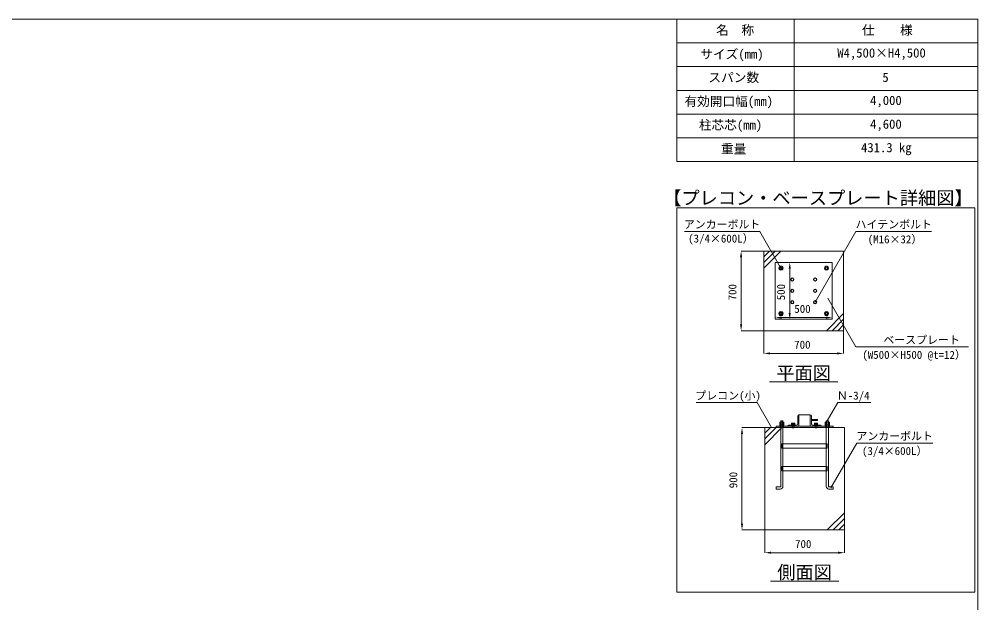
# Model space of a CAD drawing. Units: millimetres, scale not verified. Extents: x -69980 to -49855, y -14438 to 14438.
# Drawn here: x -58281 to -49855, y -5696 to -562 of the extents above; entities that cross this region are included whole.
import ezdxf
from ezdxf.enums import TextEntityAlignment as Align

# ---------------------------------------------------------------- set-up
doc = ezdxf.new("R2010")
doc.units = ezdxf.units.MM
doc.header["$LTSCALE"] = 38
doc.linetypes.add('DASHED1', pattern=[1.8, 1.2, -0.6])
for name, color, linetype, lineweight in [('0-6_ﾎﾞﾙﾄ類', 2, 'Continuous', 18), ('0-9_基礎工事用PCA小', 7, 'Continuous', 18), ('0-A_図面枠', 7, 'Continuous', 18), ('0-B_寸法', 3, 'Continuous', 18), ('1-4_表', 7, 'Continuous', 18), ('1-6_標準柱', 7, 'Continuous', 18), ('1-7_文字', 7, 'Continuous', 18)]:
    doc.layers.add(name, color=color, linetype=linetype, lineweight=lineweight)
doc.styles.add('ＭＳ ゴシック', font='')
doc.styles.get('ＭＳ ゴシック').set_extended_font_data('MS Gothic')

msp = doc.modelspace()

# ---------------------------------------------------------------- linework, layer by layer
at = {"layer": '0-6_ﾎﾞﾙﾄ類'}
for p, q in [((-51587.5, -4122.68), (-51587.5, -4108.1)), ((-51587.5, -4125.52), (-51587.5, -4140.1)), ((-51568.45, -4122.68), (-51568.45, -4108.1)), ((-51568.45, -4125.52), (-51568.45, -4140.1)), ((-51489.8, -4115.7), (-51491.62, -4116.77)), ((-51491.62, -4116.77), (-51491.62, -4125.5)), ((-51464.3, -4125.5), (-51491.62, -4125.5)), ((-51466.12, -4115.7), (-51489.8, -4115.7)), ((-51466.72, -4125.7), (-51489.2, -4125.7)), ((-51484.8, -4116.77), (-51484.8, -4125.5)), ((-51471.12, -4116.77), (-51471.12, -4125.5)), ((-51466.12, -4115.7), (-51464.3, -4116.77)), ((-51464.3, -4116.77), (-51464.3, -4125.5)), ((-51289.8, -4115.7), (-51291.62, -4116.77)), ((-51291.62, -4116.77), (-51291.62, -4125.5)), ((-51264.3, -4125.5), (-51291.62, -4125.5)), ((-51266.12, -4115.7), (-51289.8, -4115.7)), ((-51266.72, -4125.7), (-51289.2, -4125.7)), ((-51284.8, -4116.77), (-51284.8, -4125.5)), ((-51271.12, -4116.77), (-51271.12, -4125.5)), ((-51266.12, -4115.7), (-51264.3, -4116.77)), ((-51264.3, -4116.77), (-51264.3, -4125.5)), ((-51187.5, -4122.68), (-51187.5, -4108.1)), ((-51187.5, -4125.52), (-51187.5, -4140.1)), ((-51168.45, -4122.68), (-51168.45, -4108.1)), ((-51168.45, -4125.52), (-51168.45, -4140.1)), ((-51485.98, -4154.7), (-51485.98, -4132.7)), ((-51478.1, -4128.7), (-51479.15, -4132.7)), ((-51476.78, -4128.7), (-51477.85, -4132.7)), ((-51471.2, -4157.5), (-51471.2, -4132.7)), ((-51469.97, -4154.7), (-51471.2, -4157.5)), ((-51469.97, -4154.7), (-51469.97, -4132.7)), ((-51285.97, -4154.7), (-51285.97, -4132.7)), ((-51278.1, -4128.7), (-51279.15, -4132.7)), ((-51276.78, -4128.7), (-51277.85, -4132.7)), ((-51271.2, -4157.5), (-51271.2, -4132.7)), ((-51269.98, -4154.7), (-51271.2, -4157.5)), ((-51269.98, -4154.7), (-51269.98, -4132.7))]:
    msp.add_line(p, q, dxfattribs=at)
for points in [[(-51594.75, -2736.1), (-51603.97, -2752.1), (-51594.75, -2768.1), (-51576.28, -2768.1), (-51567.03, -2752.1), (-51576.28, -2736.1)], [(-51176.27, -2736.1), (-51167.03, -2752.1), (-51176.27, -2768.1), (-51194.75, -2768.1), (-51203.97, -2752.1), (-51194.75, -2736.1)], [(-51492.35, -2840.25), (-51499.18, -2852.1), (-51492.35, -2863.93), (-51478.68, -2863.93), (-51471.85, -2852.1), (-51478.68, -2840.25)], [(-51292.35, -2840.25), (-51299.17, -2852.1), (-51292.35, -2863.93), (-51278.68, -2863.93), (-51271.85, -2852.1), (-51278.68, -2840.25)], [(-51492.35, -2940.25), (-51499.18, -2952.1), (-51492.35, -2963.93), (-51478.68, -2963.93), (-51471.85, -2952.1), (-51478.68, -2940.25)], [(-51292.35, -2940.25), (-51299.17, -2952.1), (-51292.35, -2963.93), (-51278.68, -2963.93), (-51271.85, -2952.1), (-51278.68, -2940.25)], [(-51492.35, -3040.25), (-51499.18, -3052.1), (-51492.35, -3063.92), (-51478.68, -3063.92), (-51471.85, -3052.1), (-51478.68, -3040.25)], [(-51292.35, -3040.25), (-51299.17, -3052.1), (-51292.35, -3063.92), (-51278.68, -3063.92), (-51271.85, -3052.1), (-51278.68, -3040.25)], [(-51594.75, -3168.1), (-51603.97, -3152.1), (-51594.75, -3136.1), (-51576.28, -3136.1), (-51567.03, -3152.1), (-51576.28, -3168.1)], [(-51176.27, -3168.1), (-51167.03, -3152.1), (-51176.27, -3136.1), (-51194.75, -3136.1), (-51203.97, -3152.1), (-51194.75, -3168.1)], [(-51596.45, -4122.68), (-51596.45, -4108.1), (-51559.5, -4108.1), (-51559.5, -4122.68), (-51561.97, -4124.1), (-51593.97, -4124.1)], [(-51596.45, -4125.52), (-51596.45, -4140.1), (-51559.5, -4140.1), (-51559.5, -4125.52), (-51561.97, -4124.1), (-51593.97, -4124.1)], [(-51491.97, -4125.7), (-51491.97, -4128.7), (-51463.97, -4128.7), (-51463.97, -4125.7)], [(-51291.97, -4125.7), (-51291.97, -4128.7), (-51263.97, -4128.7), (-51263.97, -4125.7)], [(-51196.45, -4122.68), (-51196.45, -4108.1), (-51159.5, -4108.1), (-51159.5, -4122.68), (-51161.97, -4124.1), (-51193.97, -4124.1)], [(-51196.45, -4125.52), (-51196.45, -4140.1), (-51159.5, -4140.1), (-51159.5, -4125.52), (-51161.97, -4124.1), (-51193.97, -4124.1)], [(-51595.98, -4140.1), (-51559.97, -4140.1), (-51559.97, -4142.7), (-51595.98, -4142.7)], [(-51463.97, -4128.7), (-51491.97, -4128.7), (-51491.97, -4132.7), (-51463.97, -4132.7)], [(-51263.97, -4128.7), (-51291.97, -4128.7), (-51291.97, -4132.7), (-51263.97, -4132.7)], [(-51195.97, -4140.1), (-51159.98, -4140.1), (-51159.98, -4142.7), (-51195.97, -4142.7)]]:
    msp.add_lwpolyline(points, close=True, dxfattribs=at)
for points in [[(-51469.97, -4154.7), (-51485.98, -4154.7), (-51484.75, -4157.5)], [(-51471.2, -4157.5), (-51484.75, -4157.5), (-51484.75, -4132.7)], [(-51269.98, -4154.7), (-51285.97, -4154.7), (-51284.75, -4157.5)], [(-51271.2, -4157.5), (-51284.75, -4157.5), (-51284.75, -4132.7)]]:
    msp.add_lwpolyline(points, dxfattribs=at)
for centre, radius in [((-51585.5, -2752.1), 16), ((-51585.5, -2752.1), 9.53), ((-51585.5, -2752.1), 8.07), ((-51185.5, -2752.1), 16), ((-51185.5, -2752.1), 9.53), ((-51185.5, -2752.1), 8.07), ((-51485.5, -2852.1), 14), ((-51485.5, -2852.1), 11.82), ((-51285.5, -2852.1), 14), ((-51285.5, -2852.1), 11.82), ((-51485.5, -2952.1), 14), ((-51485.5, -2952.1), 11.82), ((-51285.5, -2952.1), 14), ((-51285.5, -2952.1), 11.82), ((-51485.5, -3052.1), 14), ((-51485.5, -3052.1), 11.82), ((-51285.5, -3052.1), 14), ((-51285.5, -3052.1), 11.82), ((-51585.5, -3152.1), 16), ((-51585.5, -3152.1), 9.53), ((-51585.5, -3152.1), 8.07), ((-51185.5, -3152.1), 16), ((-51185.5, -3152.1), 9.53), ((-51185.5, -3152.1), 8.07)]:
    msp.add_circle(centre, radius, dxfattribs=at)
for centre, radius, start, end in [((-51585.5, -2752.1), 18, 122.734, 177.266), ((-51585.5, -2752.1), 18, 182.734, 237.266), ((-51585.5, -2752.1), 18, 62.734, 117.266), ((-51585.5, -2752.1), 18, 242.734, 297.266), ((-51585.5, -2752.1), 18, 2.734, 57.266), ((-51585.5, -2752.1), 18, 302.734, 357.266), ((-51185.5, -2752.1), 18, 122.734, 177.266), ((-51185.5, -2752.1), 18, 182.734, 237.266), ((-51185.5, -2752.1), 18, 62.734, 117.266), ((-51185.5, -2752.1), 18, 242.734, 297.266), ((-51185.5, -2752.1), 18, 2.734, 57.266), ((-51185.5, -2752.1), 18, 302.734, 357.266), ((-51585.5, -3152.1), 18, 122.734, 177.266), ((-51585.5, -3152.1), 18, 182.734, 237.266), ((-51585.5, -3152.1), 18, 62.734, 117.266), ((-51585.5, -3152.1), 18, 242.734, 297.266), ((-51585.5, -3152.1), 18, 2.734, 57.266), ((-51585.5, -3152.1), 18, 302.734, 357.266), ((-51185.5, -3152.1), 18, 122.734, 177.266), ((-51185.5, -3152.1), 18, 182.734, 237.266), ((-51185.5, -3152.1), 18, 62.734, 117.266), ((-51185.5, -3152.1), 18, 242.734, 297.266), ((-51185.5, -3152.1), 18, 2.734, 57.266), ((-51185.5, -3152.1), 18, 302.734, 357.266), ((-51591.97, -4114.93), 8.95, 240, 300), ((-51591.97, -4133.28), 8.95, 60, 120), ((-51577.97, -4091.65), 32.45, 252.932, 287.068), ((-51577.97, -4156.55), 32.45, 72.932, 107.068), ((-51563.97, -4114.93), 8.95, 239.975, 300.025), ((-51563.97, -4133.28), 8.95, 59.975, 120.025), ((-51488.22, -4121.75), 6.05, 55.616, 124.384), ((-51489.2, -4125.5), 0.2, 180, 270), ((-51477.97, -4138.32), 22.62, 72.412, 107.588), ((-51467.72, -4121.75), 6.05, 55.616, 124.384), ((-51466.72, -4125.5), 0.2, 270, 0), ((-51288.22, -4121.75), 6.05, 55.616, 124.384), ((-51289.2, -4125.5), 0.2, 180, 270), ((-51277.97, -4138.32), 22.62, 72.412, 107.588), ((-51267.72, -4121.75), 6.05, 55.616, 124.384), ((-51266.72, -4125.5), 0.2, 270, 0), ((-51191.97, -4114.93), 8.95, 240, 300), ((-51191.97, -4133.28), 8.95, 60, 120), ((-51177.98, -4091.65), 32.45, 252.932, 287.068), ((-51177.98, -4156.55), 32.45, 72.932, 107.068), ((-51163.97, -4114.93), 8.95, 239.975, 300.025), ((-51163.97, -4133.28), 8.95, 59.975, 120.025)]:
    msp.add_arc(centre, radius, start, end, dxfattribs=at)
at = {"layer": '0-9_基礎工事用PCA小'}
for p, q in [((-51735.5, -2752.1), (-51585.5, -2602.1)), ((-51735.5, -2702.1), (-51635.5, -2602.1)), ((-51735.5, -2652.1), (-51685.5, -2602.1)), ((-51035.5, -3152.1), (-51185.5, -3302.1)), ((-51035.5, -3202.1), (-51135.5, -3302.1)), ((-51035.5, -3252.1), (-51085.5, -3302.1)), ((-51727.97, -4304.7), (-51577.97, -4154.7)), ((-51727.97, -4254.7), (-51627.97, -4154.7)), ((-51727.97, -4204.7), (-51677.98, -4154.7)), ((-51587.5, -4154.7), (-51568.45, -4154.7)), ((-51168.45, -4154.7), (-51187.5, -4154.7)), ((-51568.45, -4334.7), (-51568.45, -4496.7)), ((-51187.5, -4334.7), (-51187.5, -4496.7)), ((-51568.45, -4534.7), (-51568.45, -4671.7)), ((-51187.5, -4534.7), (-51187.5, -4671.7)), ((-51027.97, -4904.7), (-51177.98, -5054.7)), ((-51027.97, -4954.7), (-51127.97, -5054.7)), ((-51027.97, -5004.7), (-51077.97, -5054.7))]:
    msp.add_line(p, q, dxfattribs=at)
at = {"layer": '0-9_基礎工事用PCA小', "linetype": 'DASHED1'}
for p, q in [((-51592.65, -4142.7), (-51592.65, -4154.7)), ((-51562.97, -4142.7), (-51562.97, -4154.7)), ((-51485.98, -4142.7), (-51485.98, -4154.7)), ((-51469.97, -4142.7), (-51469.97, -4154.7)), ((-51285.97, -4142.7), (-51285.97, -4154.7)), ((-51269.98, -4142.7), (-51269.98, -4154.7)), ((-51192.97, -4142.7), (-51192.97, -4154.7)), ((-51162.98, -4142.7), (-51162.98, -4154.7)), ((-51568.45, -4296.7), (-51568.45, -4334.7)), ((-51187.5, -4296.7), (-51187.5, -4334.7)), ((-51568.45, -4496.7), (-51568.45, -4534.7)), ((-51187.5, -4496.7), (-51187.5, -4534.7))]:
    msp.add_line(p, q, dxfattribs=at)
at = {"layer": '0-9_基礎工事用PCA小'}
for points in [[(-51735.5, -3302.1), (-51035.5, -3302.1), (-51035.5, -2602.1), (-51735.5, -2602.1)], [(-51635.5, -2702.1), (-51135.5, -2702.1), (-51135.5, -3202.1), (-51635.5, -3202.1)], [(-51727.97, -5054.7), (-51027.97, -5054.7), (-51027.97, -4154.7), (-51727.97, -4154.7)], [(-51627.97, -4154.7), (-51127.97, -4154.7), (-51127.97, -4142.7), (-51627.97, -4142.7)], [(-51577.97, -4296.7), (-51177.98, -4296.7), (-51177.98, -4334.7), (-51577.97, -4334.7)], [(-51577.97, -4496.7), (-51177.98, -4496.7), (-51177.98, -4534.7), (-51577.97, -4534.7)]]:
    msp.add_lwpolyline(points, close=True, dxfattribs=at)
for points in [[(-51587.5, -4671.65), (-51587.5, -4094.7), (-51568.45, -4094.7), (-51568.45, -4296.7)], [(-51587.5, -4157.2), (-51585, -4154.7), (-51585, -4094.7), (-51570.95, -4094.7), (-51570.95, -4154.7), (-51568.45, -4157.2)], [(-51168.45, -4671.65), (-51168.45, -4094.7), (-51187.5, -4094.7), (-51187.5, -4296.7)], [(-51168.45, -4157.2), (-51170.95, -4154.7), (-51170.95, -4094.7), (-51185, -4094.7), (-51185, -4154.7), (-51187.5, -4157.2)], [(-51591.45, -4694.7), (-51628.45, -4694.7), (-51628.45, -4675.65), (-51591.5, -4675.65)], [(-51164.5, -4694.7), (-51127.5, -4694.7), (-51127.5, -4675.65), (-51164.45, -4675.65)]]:
    msp.add_lwpolyline(points, dxfattribs=at)
for centre, radius, start, end in [((-51591.5, -4671.65), 4, 270, 0), ((-51591.45, -4671.7), 23, 270, 0), ((-51164.5, -4671.7), 23, 180, 270), ((-51164.45, -4671.65), 4, 180, 270)]:
    msp.add_arc(centre, radius, start, end, dxfattribs=at)
at = {"layer": '0-A_図面枠'}
for points in [[(-69980.2, -562.5), (-49855.2, -562.5), (-49855.2, -14437.5), (-69980.2, -14437.5)], [(-52500, -2222.62), (-49880.07, -2222.62), (-49880.07, -5601.17), (-52500, -5601.17)]]:
    msp.add_lwpolyline(points, close=True, dxfattribs=at)
at = {"layer": '0-B_寸法'}
for p, q in [((-51736.5, -2602.1), (-51936.5, -2602.1)), ((-51935.5, -2657.1), (-51935.5, -3247.1)), ((-51634.5, -2702.1), (-51507.2, -2702.1)), ((-51508.2, -2757.1), (-51508.2, -3147.1)), ((-51635.5, -3201.1), (-51635.5, -3186.1)), ((-51580.5, -3187.1), (-51190.5, -3187.1)), ((-51519.5, -3202.1), (-51507.2, -3202.1)), ((-51736.5, -3302.1), (-51936.5, -3302.1)), ((-51735.5, -3303.1), (-51735.5, -3503.1)), ((-51035.5, -3303.1), (-51035.5, -3503.1)), ((-51680.5, -3502.1), (-51090.5, -3502.1)), ((-51728.97, -4154.7), (-51928.97, -4154.7)), ((-51927.98, -4209.7), (-51927.98, -4999.7)), ((-51728.97, -5054.7), (-51928.97, -5054.7)), ((-51727.97, -5055.7), (-51727.97, -5255.7)), ((-51027.97, -5055.7), (-51027.97, -5255.7)), ((-51672.97, -5254.7), (-51082.97, -5254.7))]:
    msp.add_line(p, q, dxfattribs=at)
at = {"layer": '0-B_寸法', "color": 91}
for points in [[(-51944.67, -2657.1), (-51935.5, -2602.1), (-51926.35, -2657.1)], [(-51517.38, -2757.1), (-51508.2, -2702.1), (-51499.03, -2757.1)], [(-51580.5, -3177.93), (-51635.5, -3187.1), (-51580.5, -3196.25)], [(-51517.38, -3147.1), (-51508.2, -3202.1), (-51499.03, -3147.1)], [(-51190.5, -3177.93), (-51135.5, -3187.1), (-51190.5, -3196.25)], [(-51944.67, -3247.1), (-51935.5, -3302.1), (-51926.35, -3247.1)], [(-51680.5, -3492.93), (-51735.5, -3502.1), (-51680.5, -3511.25)], [(-51090.5, -3492.93), (-51035.5, -3502.1), (-51090.5, -3511.25)], [(-51937.12, -4209.7), (-51927.98, -4154.7), (-51918.8, -4209.7)], [(-51937.12, -4999.7), (-51927.98, -5054.7), (-51918.8, -4999.7)], [(-51672.97, -5245.55), (-51727.97, -5254.7), (-51672.97, -5263.88)], [(-51082.97, -5245.55), (-51027.97, -5254.7), (-51082.97, -5263.88)]]:
    msp.add_solid(points, dxfattribs=at)
at = {"layer": '1-4_表'}
for p, q in [((-52500, -562.5), (-49855.2, -562.5)), ((-52500, -562.5), (-52500, -1815.3)), ((-51469.93, -562.5), (-51469.93, -1815.3)), ((-49855.2, -562.5), (-49855.2, -1815.3)), ((-52500, -771.3), (-49855.2, -771.3)), ((-52500, -980.1), (-49855.2, -980.1)), ((-52500, -1188.9), (-49855.2, -1188.9)), ((-52500, -1397.7), (-49855.2, -1397.7)), ((-52500, -1606.5), (-49855.2, -1606.5)), ((-52500, -1815.3), (-49855.2, -1815.3))]:
    msp.add_line(p, q, dxfattribs=at)
at = {"layer": '1-6_標準柱'}
for p, q in [((-51327.97, -4042.7), (-51431.18, -4042.7)), ((-51437.97, -4052.7), (-51437.97, -4122.7)), ((-51317.97, -4052.7), (-51317.97, -4122.7)), ((-51447.97, -4132.7), (-51517.97, -4132.7)), ((-51327.97, -4142.7), (-51427.98, -4142.7)), ((-51307.97, -4132.7), (-51237.97, -4132.7))]:
    msp.add_line(p, q, dxfattribs=at)
at = {"layer": '1-6_標準柱', "linetype": 'DASHED1'}
for p, q in [((-51487.97, -4132.7), (-51487.97, -4142.7)), ((-51467.98, -4132.7), (-51467.98, -4142.7)), ((-51287.98, -4132.7), (-51287.98, -4142.7)), ((-51267.97, -4132.7), (-51267.97, -4142.7))]:
    msp.add_line(p, q, dxfattribs=at)
at = {"layer": '1-6_標準柱'}
for points in [[(-51527.97, -4142.7), (-51427.98, -4142.7), (-51427.98, -4042.7)], [(-51227.97, -4142.7), (-51327.97, -4142.7), (-51327.97, -4042.7)], [(-51268.97, -4082.7), (-51317.97, -4082.7), (-51317.97, -4092.7), (-51268.97, -4092.7)]]:
    msp.add_lwpolyline(points, dxfattribs=at)
for centre, radius, start, end in [((-51427.98, -4052.7), 10, 90, 180), ((-51327.97, -4052.7), 10, 0, 90), ((-51447.97, -4122.7), 10, 270, 0), ((-51307.97, -4122.7), 10, 180, 270), ((-51268.97, -4087.7), 5, 270, 90), ((-51517.97, -4142.7), 10, 90, 180), ((-51237.97, -4142.7), 10, 0, 90)]:
    msp.add_arc(centre, radius, start, end, dxfattribs=at)
at = {"layer": '1-7_文字'}
for p, q in [((-52433.75, -2429.3), (-51772.22, -2429.3)), ((-51771.88, -2429.3), (-51772.22, -2429.3)), ((-51585.5, -2752.1), (-51771.88, -2429.3)), ((-51285.5, -3052.1), (-50925.95, -2429.3)), ((-50925.95, -2429.3), (-50925.58, -2429.3)), ((-50925.58, -2429.3), (-50261.5, -2429.3)), ((-51174.53, -3014.78), (-50925.95, -3445.38)), ((-50925.95, -3445.38), (-50925.58, -3445.38)), ((-50925.58, -3445.38), (-49935.95, -3445.38)), ((-51685.5, -3752.1), (-51085.5, -3752.1)), ((-52332.05, -3934.9), (-51794.97, -3934.9)), ((-51794.6, -3934.9), (-51794.97, -3934.9)), ((-51667.7, -4154.7), (-51794.6, -3934.9)), ((-51177.98, -4094.7), (-51085.7, -3934.9)), ((-51085.7, -3934.9), (-51085.35, -3934.9)), ((-51085.35, -3934.9), (-50795.43, -3934.9)), ((-51145.97, -4685.18), (-50918.4, -4291.03)), ((-50918.4, -4291.03), (-50918.05, -4291.03)), ((-50918.05, -4291.03), (-50251, -4291.03)), ((-51677.98, -5504.7), (-51077.97, -5504.7))]:
    msp.add_line(p, q, dxfattribs=at)

# ---------------------------------------------------------------- texts
at = {"layer": '0-B_寸法', "style": 'ＭＳ ゴシック'}
for s, p in [('700', (-51955.9, -3035.62)), ('500', (-51528.6, -3034.77)), ('900', (-51948.38, -4687.6))]:
    msp.add_text(s, height=70.38, rotation=90, dxfattribs=at).set_placement(p, align=Align.BOTTOM_LEFT)
for s, p in [('500', (-51468.18, -3166.7)), ('700', (-51469.03, -3481.7)), ('700', (-51461.5, -5234.3))]:
    msp.add_text(s, height=70.38, dxfattribs=at).set_placement(p, align=Align.BOTTOM_LEFT)
at = {"layer": '1-4_表', "style": 'ＭＳ ゴシック'}
for s, p in [('名\u3000称', (-52155.25, -723.52)), ('仕\u3000\u3000様', (-50872.9, -724.25)), ('サイズ(mm)', (-52294.15, -935.53)), ('W4,500×H4,500', (-51090.4, -924.4)), ('スパン数', (-52222.72, -1140.62)), ('5', (-50694.2, -1139.12)), ('有効開口幅(mm)', (-52433.8, -1350.15)), ('4,000', (-50801.95, -1342)), ('柱芯芯(mm)', (-52306.75, -1558.22)), ('4,600', (-50801.95, -1550.8)), ('重量', (-52112.5, -1768.25)), ('431.3 kg', (-50881.55, -1757.12))]:
    msp.add_text(s, height=81.64, dxfattribs=at).set_placement(p, align=Align.BOTTOM_LEFT)
at = {"layer": '1-7_文字', "style": 'ＭＳ ゴシック'}
for s, height, p in [('【プレコン・ベースプレート詳細図】 ', 117.3, (-52620.65, -2228.62)), ('アンカーボルト', 70.38, (-52438.85, -2423.9)), ('ハイテンボルト', 70.38, (-50930.12, -2423.9)), ('(3/4×600L）', 70.38, (-52400.88, -2548.1)), ('(M16×32）', 70.38, (-50822.72, -2554.9)), ('   \u3000ベースプレート\u3000\u3000\u3000', 70.38, (-50924.57, -3439.97)), ('(W500×H500 @t=12）', 70.38, (-50870.28, -3570.97)), ('平面図', 117.3, (-51625.5, -3768.1)), ('プレコン(小)', 70.38, (-52337.58, -3929.5)), ('Ｎ-3/4', 70.38, (-51094.15, -3929.5)), ('アンカーボルト\u3000', 70.38, (-50922.15, -4285.62)), ('(3/4×600L）', 70.38, (-50873.15, -4416.62)), ('側面図', 117.3, (-51617.97, -5520.7))]:
    msp.add_text(s, height=height, dxfattribs=at).set_placement(p, align=Align.BOTTOM_LEFT)

doc.saveas('drawing.dxf')
